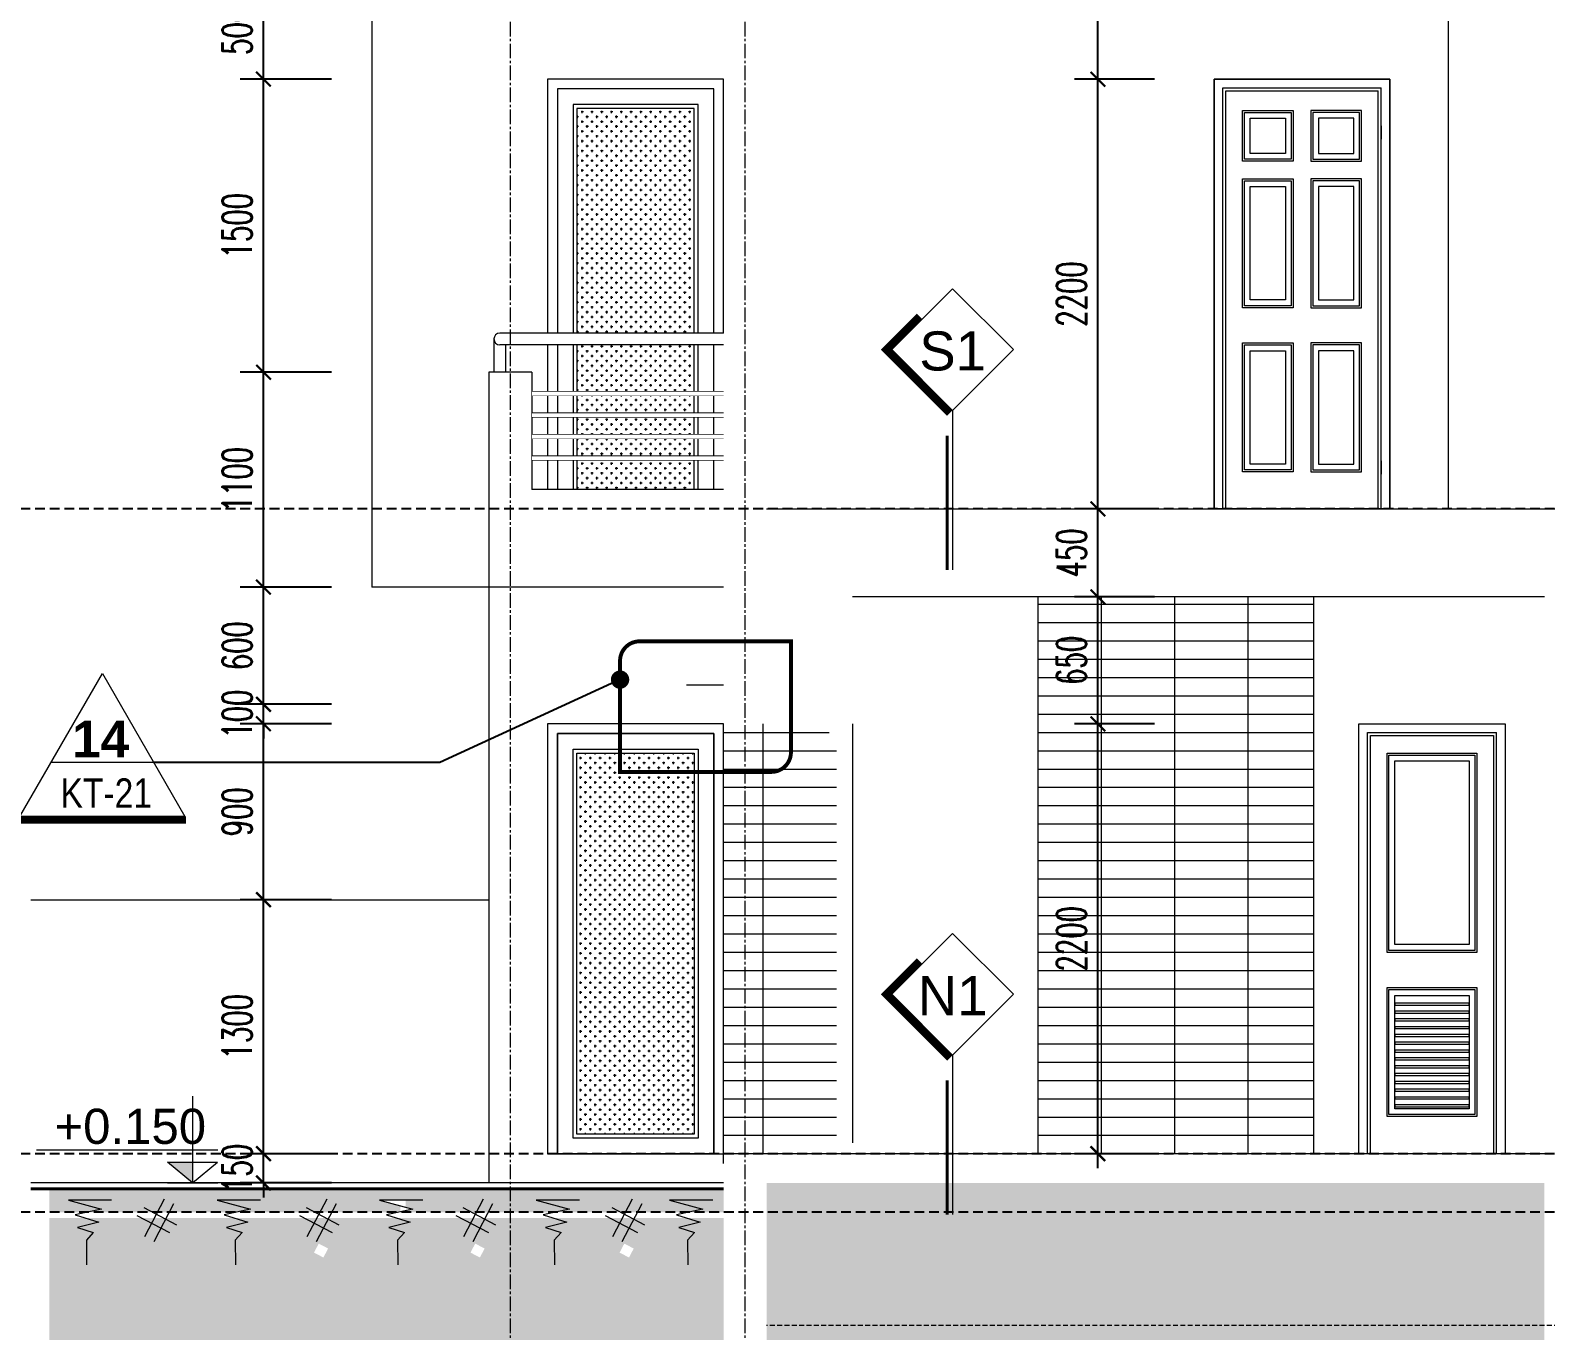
# Model space of a CAD drawing. Header units: millimetres. Extents: x -229618 to 2906, y -178063 to 96806.
# Drawn here: x -119216 to -111462, y -151711 to -145055 of the extents above; entities that cross this region are included whole.
import ezdxf
from ezdxf.enums import TextEntityAlignment as Align

# ---------------------------------------------------------------- set-up
doc = ezdxf.new("R2010")
doc.units = ezdxf.units.MM
doc.header["$LTSCALE"] = 200
doc.header["$MEASUREMENT"] = 0
doc.set_wipeout_variables(frame=1)
doc.header["$PDMODE"] = 3
doc.header["$PDSIZE"] = 50
for name, pattern in [('CENTER', [2, 1.25, -0.25, 0.25, -0.25]), ('CENTER2', [1.125, 0.75, -0.125, 0.125, -0.125]), ('DASHED2', [0.375, 0.25, -0.125])]:
    doc.linetypes.add(name, pattern=pattern)
doc.layers.get('0').update_dxf_attribs({"color": 95, "linetype": 'CONTINUOUS'})
doc.layers.get('DEFPOINTS').update_dxf_attribs({"linetype": 'CONTINUOUS'})
for name, color, linetype, lineweight in [('cat', 1, 'CONTINUOUS', 40), ('hatch', 250, 'CONTINUOUS', 5), ('khuat', 8, 'DASHED2', 15), ('nho', 252, 'CONTINUOUS', 15), ('thay', 7, 'CONTINUOUS', 18), ('tim', 18, 'CENTER2', 9)]:
    doc.layers.add(name, color=color, linetype=linetype, lineweight=lineweight)
for name, color, linetype in [('CUA', 145, 'CONTINUOUS'), ('DIM', 251, 'CONTINUOUS'), ('TEXT', 33, 'CONTINUOUS'), ('TRUC', 251, 'CENTER')]:
    doc.layers.add(name, color=color, linetype=linetype)
doc.styles.add('Aria H B iso', font='Vharialb_0.ttf')
doc.styles.add('Arial N   H iso', font='Vharialn_0.ttf')
doc.styles.add('Arial N  iso', font='vnarialn_0.ttf')
doc.styles.add('CHU HOA Day', font='Vharial_0.ttf')
doc.styles.add('Scale', font='vnsimli.shx', dxfattribs={"width": 0.65, "bigfont": 'bigfont.shx'})
doc.dimstyles.new('Scale', dxfattribs={"dimscale": 75, "dimtxt": 2, "dimasz": 1, "dimexe": 1.6, "dimexo": 0, "dimgap": 0.8, "dimtad": 1, "dimdec": 0, "dimzin": 0, "dimdsep": 46, "dimtxsty": 'Scale', "dimblk": 'ARCHTICK', "dimcen": 0.1, "dimdle": 1, "dimclrd": 256, "dimclre": 256, "dimclrt": 3, "dimadec": 0, "dimazin": 0, "dimtfac": 1, "dimtdec": 0, "dimtix": 1, "dimtmove": 2, "dimatfit": 3, "dimldrblk": 'ARCHTICK', "dimfxl": 0, "dimtolj": 1, "dimtzin": 0, "dimarcsym": 0})

# ---------------------------------------------------------------- blocks, each defined once
blk = doc.blocks.new('Dw')
for p, q in [((45, 0), (45, 2155)), ((705, 2155), (45, 2155)), ((705, 0), (705, 2155)), ((0, 0), (750, 0))]:
    blk.add_line(p, q)
for points in [[(750, 0), (750, 2200), (0, 2200), (0, 0)], [(690, 0), (690, 2140), (60, 2140), (60, 0)], [(145, 2050), (145, 1030), (605, 1030), (605, 2050), (145, 2050)], [(145, 850), (145, 190), (605, 190), (605, 850), (145, 850)]]:
    blk.add_lwpolyline(points)
for points in [[(155, 2040), (155, 1040), (595, 1040), (595, 2040)], [(185, 2010), (185, 1070), (565, 1070), (565, 2010)], [(155, 840), (155, 200), (595, 200), (595, 840)], [(185, 810), (185, 230), (565, 230), (565, 810)], [(185, 770), (565, 770), (565, 760), (185, 760)], [(185, 730), (565, 730), (565, 720), (185, 720)], [(185, 690), (565, 690), (565, 680), (185, 680)], [(185, 650), (565, 650), (565, 640), (185, 640)], [(185, 610), (565, 610), (565, 600), (185, 600)], [(185, 570), (565, 570), (565, 560), (185, 560)], [(185, 530), (565, 530), (565, 520), (185, 520)], [(185, 490), (565, 490), (565, 480), (185, 480)], [(185, 450), (565, 450), (565, 440), (185, 440)], [(185, 410), (565, 410), (565, 400), (185, 400)], [(185, 370), (565, 370), (565, 360), (185, 360)], [(185, 330), (565, 330), (565, 320), (185, 320)], [(185, 290), (565, 290), (565, 280), (185, 280)], [(185, 250), (565, 250), (565, 240), (185, 240)]]:
    blk.add_lwpolyline(points, close=True)
at = {"const_width": 7.5}
for points in [[(45.2, 1891.9), (45.2, 1961.9)], [(45.2, 1220.2), (45.2, 1290.2)], [(45.2, 177.8), (45.2, 247.8)]]:
    blk.add_lwpolyline(points, dxfattribs=at)
blk = doc.blocks.new('D1')
for p, q in [((855, 2155), (45, 2155)), ((45, 0), (45, 2155)), ((60, 0), (60, 2140)), ((840, 2140), (60, 2140)), ((840, 0), (840, 2140)), ((855, 0), (855, 2155)), ((0, 0), (900, 0))]:
    blk.add_line(p, q)
for points in [[(900, 0), (900, 2200), (0, 2200), (0, 0)], [(405, 2040), (405, 1780), (145, 1780), (145, 2040), (405, 2040)], [(495, 2040), (495, 1780), (755, 1780), (755, 2040), (495, 2040)], [(405, 1690), (405, 1030), (145, 1030), (145, 1690), (405, 1690)], [(495, 1690), (495, 1030), (755, 1030), (755, 1690), (495, 1690)], [(45.2, 1220.2), (45.2, 1290.2)], [(405, 850), (405, 190), (145, 190), (145, 850), (405, 850)], [(495, 850), (495, 190), (755, 190), (755, 850), (495, 850)]]:
    blk.add_lwpolyline(points)
for points in [[(395, 2030), (395, 1790), (155, 1790), (155, 2030)], [(505, 2030), (505, 1790), (745, 1790), (745, 2030)], [(365, 2000), (365, 1820), (185, 1820), (185, 2000)], [(535, 2000), (535, 1820), (715, 1820), (715, 2000)], [(395, 1680), (395, 1040), (155, 1040), (155, 1680)], [(365, 1650), (365, 1070), (185, 1070), (185, 1650)], [(505, 1680), (505, 1040), (745, 1040), (745, 1680)], [(535, 1650), (535, 1070), (715, 1070), (715, 1650)], [(395, 840), (395, 200), (155, 200), (155, 840)], [(365, 810), (365, 230), (185, 230), (185, 810)], [(505, 840), (505, 200), (745, 200), (745, 840)], [(535, 810), (535, 230), (715, 230), (715, 810)]]:
    blk.add_lwpolyline(points, close=True)
at = {"const_width": 7.5}
for points in [[(45.2, 1891.9), (45.2, 1961.9)], [(45.2, 177.8), (45.2, 247.8)]]:
    blk.add_lwpolyline(points, dxfattribs=at)
blk = doc.blocks.new('_ArchTick')
at = {"color": 0, "linetype": 'ByBlock', "const_width": 0.15}
blk.add_lwpolyline([(-0.5, -0.5), (0.5, 0.5)], dxfattribs=at)
blk = doc.blocks.new('*D2468')
at = {"layer": 'DEFPOINTS', "color": 0, "linetype": 'Continuous'}
for p in [(-118022.7, -150804.9), (-117674.3, -150804.9), (-117674.3, -150954.9)]:
    blk.add_point(p, dxfattribs=at)
at = {"layer": 'DIM', "linetype": 'Continuous', "lineweight": -2}
for p, q in [((-118022.7, -150804.9), (-118022.7, -150729.9)), ((-117674.3, -150804.9), (-118142.7, -150804.9)), ((-118022.7, -150954.9), (-118022.7, -150804.9)), ((-117674.3, -150954.9), (-118142.7, -150954.9)), ((-118022.7, -150954.9), (-118022.7, -151029.9))]:
    blk.add_line(p, q, dxfattribs=at)
at = {"layer": 'DIM', "linetype": 'Continuous', "lineweight": -2, "xscale": 75, "yscale": 75, "zscale": 75}
for p, rotation in [((-118022.7, -150804.9), 270), ((-118022.7, -150954.9), 90)]:
    blk.add_blockref('_ArchTick', p, dxfattribs=dict(at, rotation=rotation))
at = {"layer": 'DIM', "color": 3, "linetype": 'Continuous', "insert": (-118157.7, -150879.9), "char_height": 150, "attachment_point": 5, "rotation": 90, "style": 'Scale'}
blk.add_mtext('\\A1;150', dxfattribs=at)
blk = doc.blocks.new('*D2469')
at = {"layer": 'DEFPOINTS', "color": 0, "linetype": 'Continuous'}
for p in [(-118022.7, -149504.9), (-117674.3, -149504.9), (-117674.3, -150804.9)]:
    blk.add_point(p, dxfattribs=at)
at = {"layer": 'DIM', "linetype": 'Continuous', "lineweight": -2}
for p, q in [((-118022.7, -150879.9), (-118022.7, -149429.9)), ((-117674.3, -149504.9), (-118142.7, -149504.9)), ((-117674.3, -150804.9), (-118142.7, -150804.9))]:
    blk.add_line(p, q, dxfattribs=at)
at = {"layer": 'DIM', "linetype": 'Continuous', "lineweight": -2, "xscale": 75, "yscale": 75, "zscale": 75}
for p, rotation in [((-118022.7, -149504.9), 90), ((-118022.7, -150804.9), 270)]:
    blk.add_blockref('_ArchTick', p, dxfattribs=dict(at, rotation=rotation))
at = {"layer": 'DIM', "color": 3, "linetype": 'Continuous', "insert": (-118157.7, -150154.9), "char_height": 150, "attachment_point": 5, "rotation": 90, "style": 'Scale'}
blk.add_mtext('\\A1;1300', dxfattribs=at)
blk = doc.blocks.new('*D2470')
at = {"layer": 'DEFPOINTS', "color": 0, "linetype": 'Continuous'}
for p in [(-118022.7, -148604.7), (-117674.3, -148604.7), (-117674.3, -149504.9)]:
    blk.add_point(p, dxfattribs=at)
at = {"layer": 'DIM', "linetype": 'Continuous', "lineweight": -2}
for p, q in [((-118022.7, -149579.9), (-118022.7, -148529.7)), ((-117674.3, -148604.7), (-118142.7, -148604.7)), ((-117674.3, -149504.9), (-118142.7, -149504.9))]:
    blk.add_line(p, q, dxfattribs=at)
at = {"layer": 'DIM', "linetype": 'Continuous', "lineweight": -2, "xscale": 75, "yscale": 75, "zscale": 75}
for p, rotation in [((-118022.7, -148604.7), 90), ((-118022.7, -149504.9), 270)]:
    blk.add_blockref('_ArchTick', p, dxfattribs=dict(at, rotation=rotation))
at = {"layer": 'DIM', "color": 3, "linetype": 'Continuous', "insert": (-118157.7, -149054.8), "char_height": 150, "attachment_point": 5, "rotation": 90, "style": 'Scale'}
blk.add_mtext('\\A1;900', dxfattribs=at)
blk = doc.blocks.new('*D2471')
at = {"layer": 'DEFPOINTS', "color": 0, "linetype": 'Continuous'}
for p in [(-118022.7, -148504.9), (-117674.3, -148504.9), (-117674.3, -148604.7)]:
    blk.add_point(p, dxfattribs=at)
at = {"layer": 'DIM', "linetype": 'Continuous', "lineweight": -2}
for p, q in [((-118022.7, -148504.9), (-118022.7, -148429.9)), ((-117674.3, -148504.9), (-118142.7, -148504.9)), ((-118022.7, -148604.7), (-118022.7, -148504.9)), ((-117674.3, -148604.7), (-118142.7, -148604.7)), ((-118022.7, -148604.7), (-118022.7, -148679.7))]:
    blk.add_line(p, q, dxfattribs=at)
at = {"layer": 'DIM', "linetype": 'Continuous', "lineweight": -2, "xscale": 75, "yscale": 75, "zscale": 75}
for p, rotation in [((-118022.7, -148504.9), 270), ((-118022.7, -148604.7), 90)]:
    blk.add_blockref('_ArchTick', p, dxfattribs=dict(at, rotation=rotation))
at = {"layer": 'DIM', "color": 3, "linetype": 'Continuous', "insert": (-118157.7, -148554.8), "char_height": 150, "attachment_point": 5, "rotation": 90, "style": 'Scale'}
blk.add_mtext('\\A1;100', dxfattribs=at)
blk = doc.blocks.new('*D2472')
at = {"layer": 'DEFPOINTS', "color": 0, "linetype": 'Continuous'}
for p in [(-118022.7, -147904.9), (-117674.3, -147904.9), (-117674.3, -148504.9)]:
    blk.add_point(p, dxfattribs=at)
at = {"layer": 'DIM', "linetype": 'Continuous', "lineweight": -2}
for p, q in [((-118022.7, -148579.9), (-118022.7, -147829.9)), ((-117674.3, -147904.9), (-118142.7, -147904.9)), ((-117674.3, -148504.9), (-118142.7, -148504.9))]:
    blk.add_line(p, q, dxfattribs=at)
at = {"layer": 'DIM', "linetype": 'Continuous', "lineweight": -2, "xscale": 75, "yscale": 75, "zscale": 75}
for p, rotation in [((-118022.7, -147904.9), 90), ((-118022.7, -148504.9), 270)]:
    blk.add_blockref('_ArchTick', p, dxfattribs=dict(at, rotation=rotation))
at = {"layer": 'DIM', "color": 3, "linetype": 'Continuous', "insert": (-118157.7, -148204.9), "char_height": 150, "attachment_point": 5, "rotation": 90, "style": 'Scale'}
blk.add_mtext('\\A1;600', dxfattribs=at)
blk = doc.blocks.new('*D2473')
at = {"layer": 'DEFPOINTS', "color": 0, "linetype": 'Continuous'}
for p in [(-118022.7, -146804.9), (-117674.3, -146804.9), (-117674.3, -147904.9)]:
    blk.add_point(p, dxfattribs=at)
at = {"layer": 'DIM', "linetype": 'Continuous', "lineweight": -2}
for p, q in [((-118022.7, -147979.9), (-118022.7, -146729.9)), ((-117674.3, -146804.9), (-118142.7, -146804.9)), ((-117674.3, -147904.9), (-118142.7, -147904.9))]:
    blk.add_line(p, q, dxfattribs=at)
at = {"layer": 'DIM', "linetype": 'Continuous', "lineweight": -2, "xscale": 75, "yscale": 75, "zscale": 75}
for p, rotation in [((-118022.7, -146804.9), 90), ((-118022.7, -147904.9), 270)]:
    blk.add_blockref('_ArchTick', p, dxfattribs=dict(at, rotation=rotation))
at = {"layer": 'DIM', "color": 3, "linetype": 'Continuous', "insert": (-118157.7, -147354.9), "char_height": 150, "attachment_point": 5, "rotation": 90, "style": 'Scale'}
blk.add_mtext('\\A1;1100', dxfattribs=at)
blk = doc.blocks.new('*D2474')
at = {"layer": 'DEFPOINTS', "color": 0, "linetype": 'Continuous'}
for p in [(-118022.7, -145304.9), (-117674.3, -145304.9), (-117674.3, -146804.9)]:
    blk.add_point(p, dxfattribs=at)
at = {"layer": 'DIM', "linetype": 'Continuous', "lineweight": -2}
for p, q in [((-117674.3, -145304.9), (-118142.7, -145304.9)), ((-118022.7, -146879.9), (-118022.7, -145229.9)), ((-117674.3, -146804.9), (-118142.7, -146804.9))]:
    blk.add_line(p, q, dxfattribs=at)
at = {"layer": 'DIM', "linetype": 'Continuous', "lineweight": -2, "xscale": 75, "yscale": 75, "zscale": 75}
for p, rotation in [((-118022.7, -145304.9), 90), ((-118022.7, -146804.9), 270)]:
    blk.add_blockref('_ArchTick', p, dxfattribs=dict(at, rotation=rotation))
at = {"layer": 'DIM', "color": 3, "linetype": 'Continuous', "insert": (-118157.7, -146054.9), "char_height": 150, "attachment_point": 5, "rotation": 90, "style": 'Scale'}
blk.add_mtext('\\A1;1500', dxfattribs=at)
blk = doc.blocks.new('*D2475')
at = {"layer": 'DEFPOINTS', "color": 0, "linetype": 'Continuous'}
for p in [(-118022.7, -144804.9), (-117674.3, -144804.9), (-117674.3, -145304.9)]:
    blk.add_point(p, dxfattribs=at)
at = {"layer": 'DIM', "linetype": 'Continuous', "lineweight": -2}
for p, q in [((-118022.7, -145379.9), (-118022.7, -144729.9)), ((-117674.3, -144804.9), (-118142.7, -144804.9)), ((-117674.3, -145304.9), (-118142.7, -145304.9))]:
    blk.add_line(p, q, dxfattribs=at)
at = {"layer": 'DIM', "linetype": 'Continuous', "lineweight": -2, "xscale": 75, "yscale": 75, "zscale": 75}
for p, rotation in [((-118022.7, -144804.9), 90), ((-118022.7, -145304.9), 270)]:
    blk.add_blockref('_ArchTick', p, dxfattribs=dict(at, rotation=rotation))
at = {"layer": 'DIM', "color": 3, "linetype": 'Continuous', "insert": (-118157.7, -145054.9), "char_height": 150, "attachment_point": 5, "rotation": 90, "style": 'Scale'}
blk.add_mtext('\\A1;500', dxfattribs=at)
blk = doc.blocks.new('*D2483')
at = {"layer": 'DEFPOINTS', "color": 0, "linetype": 'Continuous'}
for p in [(-113753.4, -148604.9), (-113463.6, -148604.9), (-113463.6, -150804.9)]:
    blk.add_point(p, dxfattribs=at)
at = {"layer": 'DIM', "linetype": 'Continuous', "lineweight": -2}
for p, q in [((-113753.4, -150879.9), (-113753.4, -148529.9)), ((-113463.6, -148604.9), (-113873.4, -148604.9)), ((-113463.6, -150804.9), (-113873.4, -150804.9))]:
    blk.add_line(p, q, dxfattribs=at)
at = {"layer": 'DIM', "linetype": 'Continuous', "lineweight": -2, "xscale": 75, "yscale": 75, "zscale": 75}
for p, rotation in [((-113753.4, -148604.9), 90), ((-113753.4, -150804.9), 270)]:
    blk.add_blockref('_ArchTick', p, dxfattribs=dict(at, rotation=rotation))
at = {"layer": 'DIM', "color": 3, "linetype": 'Continuous', "insert": (-113888.4, -149704.9), "char_height": 150, "attachment_point": 5, "rotation": 90, "style": 'Scale'}
blk.add_mtext('\\A1;2200', dxfattribs=at)
blk = doc.blocks.new('*D2484')
at = {"layer": 'DEFPOINTS', "color": 0, "linetype": 'Continuous'}
for p in [(-113753.4, -147954.9), (-113463.6, -147954.9), (-113463.6, -148604.9)]:
    blk.add_point(p, dxfattribs=at)
at = {"layer": 'DIM', "linetype": 'Continuous', "lineweight": -2}
for p, q in [((-113753.4, -148679.9), (-113753.4, -147879.9)), ((-113463.6, -147954.9), (-113873.4, -147954.9)), ((-113463.6, -148604.9), (-113873.4, -148604.9))]:
    blk.add_line(p, q, dxfattribs=at)
at = {"layer": 'DIM', "linetype": 'Continuous', "lineweight": -2, "xscale": 75, "yscale": 75, "zscale": 75}
for p, rotation in [((-113753.4, -147954.9), 90), ((-113753.4, -148604.9), 270)]:
    blk.add_blockref('_ArchTick', p, dxfattribs=dict(at, rotation=rotation))
at = {"layer": 'DIM', "color": 3, "linetype": 'Continuous', "insert": (-113888.4, -148279.9), "char_height": 150, "attachment_point": 5, "rotation": 90, "style": 'Scale'}
blk.add_mtext('\\A1;650', dxfattribs=at)
blk = doc.blocks.new('*D2485')
at = {"layer": 'DEFPOINTS', "color": 0, "linetype": 'Continuous'}
for p in [(-113753.4, -147504.9), (-113463.6, -147504.9), (-113463.6, -147954.9)]:
    blk.add_point(p, dxfattribs=at)
at = {"layer": 'DIM', "linetype": 'Continuous', "lineweight": -2}
for p, q in [((-113753.4, -148029.9), (-113753.4, -147429.9)), ((-113463.6, -147504.9), (-113873.4, -147504.9)), ((-113463.6, -147954.9), (-113873.4, -147954.9))]:
    blk.add_line(p, q, dxfattribs=at)
at = {"layer": 'DIM', "linetype": 'Continuous', "lineweight": -2, "xscale": 75, "yscale": 75, "zscale": 75}
for p, rotation in [((-113753.4, -147504.9), 90), ((-113753.4, -147954.9), 270)]:
    blk.add_blockref('_ArchTick', p, dxfattribs=dict(at, rotation=rotation))
at = {"layer": 'DIM', "color": 3, "linetype": 'Continuous', "insert": (-113888.4, -147729.9), "char_height": 150, "attachment_point": 5, "rotation": 90, "style": 'Scale'}
blk.add_mtext('\\A1;450', dxfattribs=at)
blk = doc.blocks.new('*D2486')
at = {"layer": 'DEFPOINTS', "color": 0, "linetype": 'Continuous'}
for p in [(-113753.4, -145304.9), (-113463.6, -145304.9), (-113463.6, -147504.9)]:
    blk.add_point(p, dxfattribs=at)
at = {"layer": 'DIM', "linetype": 'Continuous', "lineweight": -2}
for p, q in [((-113463.6, -145304.9), (-113873.4, -145304.9)), ((-113753.4, -147579.9), (-113753.4, -145229.9)), ((-113463.6, -147504.9), (-113873.4, -147504.9))]:
    blk.add_line(p, q, dxfattribs=at)
at = {"layer": 'DIM', "linetype": 'Continuous', "lineweight": -2, "xscale": 75, "yscale": 75, "zscale": 75}
for p, rotation in [((-113753.4, -145304.9), 90), ((-113753.4, -147504.9), 270)]:
    blk.add_blockref('_ArchTick', p, dxfattribs=dict(at, rotation=rotation))
at = {"layer": 'DIM', "color": 3, "linetype": 'Continuous', "insert": (-113888.4, -146404.9), "char_height": 150, "attachment_point": 5, "rotation": 90, "style": 'Scale'}
blk.add_mtext('\\A1;2200', dxfattribs=at)
blk = doc.blocks.new('*D2487')
at = {"layer": 'DEFPOINTS', "color": 0, "linetype": 'Continuous'}
for p in [(-113753.4, -144204.9), (-113463.6, -144204.9), (-113463.6, -145304.9)]:
    blk.add_point(p, dxfattribs=at)
at = {"layer": 'DIM', "linetype": 'Continuous', "lineweight": -2}
for p, q in [((-113753.4, -145379.9), (-113753.4, -144129.9)), ((-113463.6, -144204.9), (-113873.4, -144204.9)), ((-113463.6, -145304.9), (-113873.4, -145304.9))]:
    blk.add_line(p, q, dxfattribs=at)
at = {"layer": 'DIM', "linetype": 'Continuous', "lineweight": -2, "xscale": 75, "yscale": 75, "zscale": 75}
for p, rotation in [((-113753.4, -144204.9), 90), ((-113753.4, -145304.9), 270)]:
    blk.add_blockref('_ArchTick', p, dxfattribs=dict(at, rotation=rotation))
at = {"layer": 'DIM', "color": 3, "linetype": 'Continuous', "insert": (-113888.4, -144754.9), "char_height": 150, "attachment_point": 5, "rotation": 90, "style": 'Scale'}
blk.add_mtext('\\A1;1100', dxfattribs=at)
blk = doc.blocks.new('nendat')
at = {"layer": 'hatch', "linetype": 'Continuous'}
for p, q in [((-40.9, 77.9), (60.5, -115.2)), ((7.2, 103.2), (108.6, -90)), ((-56.8, -29.8), (110.3, 57.9)), ((-21.9, -70.2), (145.2, 17.5))]:
    blk.add_line(p, q, dxfattribs=at)
blk = doc.blocks.new('kyhieu1')
at = {"layer": 'cat', "ltscale": 600}
blk.add_line((27.5, -131), (27.5, -816.6), dxfattribs=at)
at = {"color": 15, "linetype": 'Continuous'}
blk.add_wipeout([(0, 0), (311.1, 311.1), (0, 622.3), (-311.1, 311.1)], dxfattribs=at).dxf.layer = 'thay'
at = {"linetype": 'Continuous'}
blk.add_wipeout([(0, 622.3), (-311.1, 311.1), (0, 0), (311.1, 311.1)], dxfattribs=at).dxf.layer = 'DIM'
at = {"layer": 'thay', "ltscale": 600}
blk.add_line((0, 0), (0, -816.6), dxfattribs=at)
at = {"layer": 'thay', "color": 15, "linetype": 'Continuous'}
blk.add_lwpolyline([(0, 0), (311.1, 311.1), (0, 622.3), (-311.1, 311.1)], close=True, dxfattribs=at)
at = {"layer": 'thay', "color": 1, "linetype": 'Continuous', "const_width": 40}
blk.add_lwpolyline([(14.1, -14.1), (339.4, 311.1), (169.7, 480.8)], dxfattribs=at)
at = {"layer": 'TEXT', "style": 'CHU HOA Day'}
blk.add_attdef('N1', text='', height=200, dxfattribs=at).set_placement((0, 304.1), align=Align.MIDDLE)
blk = doc.blocks.new('ct')
at = {"layer": 'thay', "ltscale": 600}
blk.add_line((8891, 0), (-8891, 0), dxfattribs=at)
blk.add_lwpolyline([(0, 15400), (14294, -9358), (-14294, -9358)], close=True, dxfattribs=at)
at = {"layer": 'thay', "color": 1, "ltscale": 600, "const_width": 1270}
blk.add_lwpolyline([(-14464, -9993), (14464, -9993)], dxfattribs=at)
at = {"layer": 'TEXT'}
for tag, height, style, p in [('01', 6350, 'Aria H B iso', (238, 862)), ('KT-00', 5080, 'Arial N   H iso', (96, -7856))]:
    blk.add_attdef(tag, text='', height=height, dxfattribs=dict(at, style=style)).set_placement(p, align=Align.CENTER)
blk = doc.blocks.new('cao do')
at = {"layer": 'thay'}
for p, q in [((0, 444.6), (0, 0)), ((798.2, 170.2), (-128.3, 170.2)), ((0, 0), (-127.9, 106.1)), ((127.9, 106.1), (-127.9, 106.1)), ((0, 0), (127.9, 106.1))]:
    blk.add_line(p, q, dxfattribs=at)
at = {"layer": 'thay', "ltscale": 600}
blk.add_line((128.3, 0), (-128.3, 0), dxfattribs=at)
at = {"layer": 'thay', "color": 150, "ltscale": 600}
blk.add_solid([(0, 0), (0, 106.1), (127.9, 106.1)], dxfattribs=at)
at = {"layer": 'TEXT', "style": 'Arial N  iso'}
blk.add_attdef('%%P0.000', text='', height=200, dxfattribs=at).set_placement((69.5, 290), align=Align.MIDDLE_LEFT)

msp = doc.modelspace()

# ---------------------------------------------------------------- hatches: boundary and pattern name
at = {"layer": 'hatch', "linetype": 'Continuous'}
h = msp.add_hatch(dxfattribs=at)
h.set_pattern_fill('CROSS', color=256, scale=100, style=0)
h.set_pattern_definition([(180, (-24735.403, -147022.571), (-25, 25), [12.5, -37.5]), (90, (-24741.653, -147028.821), (25, 25), [12.5, -37.5])])
h.paths.add_polyline_path([(-116418.9, -146664.9), (-115818.9, -146664.9), (-115818.9, -147404.9), (-116418.9, -147404.9)])
h.paths.add_polyline_path([(-116418.9, -145454.9), (-115818.9, -145454.9), (-115818.9, -146604.9), (-116418.9, -146604.9)])
h = msp.add_hatch(dxfattribs=at)
h.set_pattern_fill('GRATE', color=256, scale=3000, style=0)
h.set_pattern_definition([(180, (-113360.4, -150804.865), (0, 93.75), []), (90, (-113360.4, -150804.86), (375, 2e-14), [])])
h.paths.add_polyline_path([(-112648.9, -147954.9), (-112648.9, -150804.9), (-114058.9, -150804.9), (-114058.9, -147954.9)])
h = msp.add_hatch(dxfattribs=at)
h.set_pattern_fill('GRATE', color=256, scale=3000, style=0)
h.set_pattern_definition([(180, (-115091.4, -150804.865), (0, 93.75), []), (90, (-115091.4, -150804.86), (375, 2e-14), [])])
h.paths.add_polyline_path([(-115558.9, -148604.9), (-115128.9, -148604.9), (-115128.9, -148659.9), (-115091.4, -148659.9), (-115091.4, -150749.9), (-115128.9, -150749.9), (-115128.9, -150804.9), (-115558.9, -150804.9)])
h.paths.add_polyline_path([(-115668.9, -148604.9), (-115558.9, -148604.9), (-115558.9, -150804.9), (-115668.9, -150804.9)])
h = msp.add_hatch(dxfattribs=at)
h.set_pattern_fill('CROSS', color=256, scale=100, style=0)
h.set_pattern_definition([(180, (-115818.904, -150704.865), (-25, 25), [12.5, -37.5]), (90, (-115825.154, -150711.115), (25, 25), [12.5, -37.5])])
h.paths.add_polyline_path([(-115818.9, -150704.9), (-116418.9, -150704.9), (-116418.9, -148754.9), (-115818.9, -148754.9)])
at = {"layer": 'nho', "linetype": 'Continuous'}
h = msp.add_hatch(dxfattribs=at)
h.set_pattern_fill('AR-CONC', color=256, scale=50, style=0)
h.set_pattern_definition([(130, (-95441.57, -152274.86), (-358.63, -31.376), [37.5, -412.5]), (185, (-95441.57, -152274.86), (69.3757, 376.096), [30, -330]), (79.5486, (-95471.46, -152277.48), (-289.2547, 344.7198), [31.87, -350.571]), (133.8158, (-95441.57, -152174.86), (-533.6205, -82.7595), [56.25, -618.75]), (83.3644, (-95486.04, -152181.76), (-467.331, 487.059), [47.805, -525.856]), (188.8158, (-95441.57, -152174.86), (-467.331, 487.059), [45, -495]), (159, (-95491.57, -152199.86), (-298.4535, -201.3094), [37.5, -412.5]), (214, (-95491.57, -152199.86), (-121.6577, 362.575), [30, -330]), (108.5486, (-95516.44, -152216.64), (-420.1113, 161.2652), [31.87, -350.571]), (142.5, (-95441.57, -152274.86), (-6.0799, 166.4469), [0, -326, 0, -335, 0, -331.25]), (172.5, (-95441.57, -152274.86), (-131.5348, 197.2059), [0, -191, 0, -318.5, 0, -126.25]), (212.5, (-95330.07, -152274.86), (-266.9112, -11.27744), [0, -125, 0, -390, 0, -517.5]), (222.5, (-95280.07, -152274.86), (-291.593, 50.0525), [0, -162.5, 0, -259, 0, -367.5])])
h.paths.add_polyline_path([(-116758.9, -150984.9), (-115668.9, -150984.9), (-115668.9, -151104.9), (-116758.9, -151104.9)])
h.paths.add_polyline_path([(-117295.8, -150984.9), (-116758.9, -150984.9), (-116758.9, -151104.9), (-117295.8, -151104.9), (-117295.8, -151096.7), (-117258.5, -151088.3), (-117295.8, -151078.4)])
h.paths.add_polyline_path([(-117323.3, -150984.9), (-117295.8, -150984.9), (-117295.8, -151043.2), (-117323.3, -151043.2)])
h.paths.add_polyline_path([(-119118.9, -150984.9), (-117323.3, -150984.9), (-117323.3, -151043.2), (-117428.4, -151043.2), (-117323.3, -151071.1), (-117323.3, -151102.8), (-117332.3, -151104.9), (-119118.9, -151104.9), (-119118.9, -151084.9)])
h.paths.add_polyline_path([(-116963.6, -151311.2), (-116915.5, -151336.5), (-116891.3, -151290.4), (-116939.4, -151265.2)], flags=16)
h.paths.add_polyline_path([(-117740.1, -151265.2), (-117764.3, -151311.2), (-117716.2, -151336.5), (-117692, -151290.4)], flags=16)
h.paths.add_polyline_path([(-116758.9, -151134.9), (-115668.9, -151134.9), (-115668.9, -152274.9), (-116758.9, -152274.9)])
h.paths.add_polyline_path([(-116128.4, -151290.4), (-116176.5, -151265.2), (-116200.6, -151311.2), (-116152.5, -151336.5)], flags=16)
h.paths.add_polyline_path([(-122260.7, -151584.9), (-119338.9, -151584.9), (-119338.9, -152274.9), (-122260.7, -152274.9)])
h.paths.add_polyline_path([(-119969.3, -151740.4), (-120017.4, -151715.2), (-120041.6, -151761.2), (-119993.5, -151786.5)], flags=16)
h.paths.add_polyline_path([(-120803, -151715.2), (-120827.2, -151761.2), (-120779.1, -151786.5), (-120754.9, -151740.4)], flags=16)
h.paths.add_polyline_path([(-121672.2, -151715.2), (-121696.4, -151761.2), (-121648.3, -151786.5), (-121624.1, -151740.4)], flags=16)
h.paths.add_polyline_path([(-103558.9, -151584.9), (-99558.9, -151584.9), (-99558.9, -151684.9), (-99558.9, -152274.9), (-103558.9, -152274.9)])
h.paths.add_polyline_path([(-99338.9, -151684.9), (-99338.9, -151634.9), (-95441.6, -151634.9), (-95441.6, -152274.9), (-99338.9, -152274.9)])
h.paths.add_polyline_path([(-104948.9, -151684.9), (-104948.9, -151584.9), (-103558.9, -151584.9), (-103558.9, -152274.9), (-104948.9, -152274.9)])
h.paths.add_polyline_path([(-108958.9, -151684.9), (-105168.9, -151684.9), (-105168.9, -152274.9), (-108958.9, -152274.9)])
h.paths.add_polyline_path([(-111248.9, -151684.9), (-108958.9, -151684.9), (-108958.9, -152274.9), (-111248.9, -152274.9)])
h.paths.add_polyline_path([(-115448.9, -151684.9), (-111468.9, -151684.9), (-111468.9, -152274.9), (-115448.9, -152274.9)])
h.paths.add_polyline_path([(-117782.7, -151033.4), (-117782.7, -150726.3), (-118007.7, -150726.3), (-118007.7, -151033.4)], flags=9)
h.paths.add_polyline_path([(-119118.9, -152274.9), (-119118.9, -151134.9), (-116758.9, -151134.9), (-116758.9, -152274.9)])
h = msp.add_hatch(dxfattribs=at)
h.set_pattern_fill('AR-SAND', color=256, scale=25, style=0)
h.set_pattern_definition([(142.5, (-48462.475, -151634.865), (1.574834, 48.170594), [0, -38, 0, -42.5, 0, -40.625]), (172.5, (-48462.475, -151634.865), (-44.24442, 70.55365), [0, -20.5, 0, -34.25, 0, -13.125]), (212.5, (-48431.725, -151634.865), (-77.853547, 0.141476), [0, -12.5, 0, -45, 0, -58.75]), (222.5, (-48431.725, -151634.865), (-75.153165, 21.94189), [0, -6.25, 0, -29.5, 0, -33.75])])
h.paths.add_polyline_path([(-115448.9, -151104.9), (-111468.9, -151104.9), (-111468.9, -151634.9), (-115448.9, -151634.9)])
h.paths.add_polyline_path([(-115448.9, -151634.9), (-111468.9, -151634.9), (-111468.9, -151684.9), (-115448.9, -151684.9)])
h.paths.add_polyline_path([(-111248.9, -151634.9), (-108958.9, -151634.9), (-108958.9, -151684.9), (-111248.9, -151684.9)])
h.paths.add_polyline_path([(-108958.9, -151634.9), (-105168.9, -151634.9), (-105168.9, -151684.9), (-108958.9, -151684.9)])
h.paths.add_polyline_path([(-115448.9, -150954.9), (-111468.9, -150954.9), (-111468.9, -151104.9), (-115448.9, -151104.9)])

# ---------------------------------------------------------------- linework, layer by layer
at = {"layer": 'cat', "linetype": 'Continuous'}
msp.add_line((-115668.9, -150984.9), (-119213.9, -150984.9), dxfattribs=at)
at = {"layer": 'hatch', "color": 251, "linetype": 'DASHED2', "ltscale": 0.5}
msp.add_line((-105168.9, -151684.9), (-115448.9, -151684.9), dxfattribs=at)
at = {"layer": 'hatch', "linetype": 'Continuous'}
for points in [[(-115818.9, -146604.9), (-115818.9, -145454.9), (-116418.9, -145454.9), (-116418.9, -146604.9)], [(-116418.9, -146664.9), (-116418.9, -147404.9)], [(-115818.9, -147404.9), (-115818.9, -146664.9)]]:
    msp.add_lwpolyline(points, dxfattribs=at)
msp.add_lwpolyline([(-115818.9, -150704.9), (-116418.9, -150704.9), (-116418.9, -148754.9), (-115818.9, -148754.9)], close=True, dxfattribs=at)
at = {"layer": 'khuat', "color": 5, "ltscale": 2, "const_width": 20}
msp.add_lwpolyline([(-115323.9, -148182.5), (-116098.3, -148182.5, 0.414214), (-116198.3, -148282.5), (-116198.3, -148850.8), (-115423.9, -148850.8, 0.414214), (-115323.9, -148750.8)], format="xyb", close=True, dxfattribs=at)
at = {"layer": 'nho', "linetype": 'Continuous'}
for p, q in [((-116843.9, -146634.9), (-116843.9, -146804.9)), ((-116783.9, -146664.9), (-116783.9, -146804.9)), ((-115668.9, -146904.9), (-116648.9, -146904.9)), ((-115668.9, -146924.9), (-116648.9, -146924.9)), ((-115668.9, -147014.9), (-116648.9, -147014.9)), ((-115668.9, -147034.9), (-116648.9, -147034.9)), ((-115668.9, -147124.9), (-116648.9, -147124.9)), ((-115668.9, -147144.9), (-116648.9, -147144.9)), ((-115668.9, -147234.9), (-116648.9, -147234.9)), ((-115668.9, -147254.9), (-116648.9, -147254.9))]:
    msp.add_line(p, q, dxfattribs=at)
for points in [[(-115718.9, -146604.9), (-115718.9, -145354.9), (-116518.9, -145354.9), (-116518.9, -146604.9)], [(-115718.9, -146604.9), (-115718.9, -145354.9), (-116518.9, -145354.9), (-116518.9, -146604.9)], [(-115798.9, -146604.9), (-115798.9, -145434.9), (-116438.9, -145434.9), (-116438.9, -146604.9)], [(-116518.9, -146664.9), (-116518.9, -146804.9)], [(-116518.9, -146664.9), (-116518.9, -147404.9)], [(-116438.9, -146664.9), (-116438.9, -147404.9)], [(-115798.9, -147404.9), (-115798.9, -146664.9)], [(-115718.9, -146804.9), (-115718.9, -146664.9)], [(-115718.9, -147404.9), (-115718.9, -146664.9)], [(-115718.9, -150804.9), (-115718.9, -148654.9), (-116518.9, -148654.9), (-116518.9, -150804.9)], [(-118800, -151043.2), (-119021.2, -151043.2), (-118851.4, -151088.3), (-118985.9, -151118.5), (-118864.9, -151156.2), (-118973.9, -151182.2), (-118893.8, -151207.7), (-118929, -151247.7), (-118928, -151374.7)], [(-118038.6, -151043.2), (-118259.8, -151043.2), (-118090, -151088.3), (-118224.5, -151118.5), (-118103.5, -151156.2), (-118212.5, -151182.2), (-118132.4, -151207.7), (-118167.6, -151247.7), (-118166.6, -151374.7)], [(-117207.1, -151043.2), (-117428.4, -151043.2), (-117258.5, -151088.3), (-117393, -151118.5), (-117272.1, -151156.2), (-117381, -151182.2), (-117300.9, -151207.7), (-117336.2, -151247.7), (-117335.1, -151374.7)], [(-116406.4, -151043.2), (-116627.7, -151043.2), (-116457.8, -151088.3), (-116592.3, -151118.5), (-116471.4, -151156.2), (-116580.3, -151182.2), (-116500.2, -151207.7), (-116535.5, -151247.7), (-116534.4, -151374.7)], [(-115724.1, -151043.2), (-115945.3, -151043.2), (-115775.5, -151088.3), (-115910, -151118.5), (-115789, -151156.2), (-115898, -151182.2), (-115817.9, -151207.7), (-115853.1, -151247.7), (-115852.1, -151374.7)]]:
    msp.add_lwpolyline(points, dxfattribs=at)
for points in [[(-115718.9, -150804.9), (-116518.9, -150804.9), (-116518.9, -148654.9), (-115718.9, -148654.9)], [(-115798.9, -150724.9), (-116438.9, -150724.9), (-116438.9, -148734.9), (-115798.9, -148734.9)]]:
    msp.add_lwpolyline(points, close=True, dxfattribs=at)
at = {"layer": 'thay', "linetype": 'Continuous'}
for p, q in [((-117468.9, -141484.9), (-117468.9, -147904.9)), ((-111958.9, -147504.9), (-111958.9, -144354.9)), ((-115668.9, -146604.9), (-116813.9, -146604.9)), ((-115668.9, -146664.9), (-116813.9, -146664.9)), ((-116868.9, -146804.9), (-116868.9, -150954.9)), ((-116648.9, -146804.9), (-116868.9, -146804.9)), ((-116648.9, -146804.9), (-116648.9, -147404.9)), ((-115668.9, -147404.9), (-116648.9, -147404.9)), ((-115668.9, -147904.9), (-117468.9, -147904.9)), ((-111468.9, -147954.9), (-115008.9, -147954.9)), ((-114058.9, -150804.9), (-114058.9, -147954.9)), ((-112648.9, -150804.9), (-112648.9, -147954.9)), ((-116568.9, -148604.9), (-116568.9, -150804.9)), ((-115668.9, -148604.9), (-116568.9, -148604.9)), ((-115668.9, -150854.9), (-115668.9, -148604.9)), ((-115008.9, -148604.9), (-115008.9, -150749.9)), ((-119213.9, -149504.9), (-116868.9, -149504.9)), ((-116568.9, -150804.9), (-115668.9, -150804.9)), ((-111468.9, -150804.9), (-115668.9, -150804.9)), ((-115668.9, -150954.9), (-119213.9, -150954.9)), ((-115668.9, -150954.9), (-119213.9, -150954.9))]:
    msp.add_line(p, q, dxfattribs=at)
at = {"layer": 'thay'}
msp.add_line((-115858.9, -148404.9), (-115668.9, -148404.9), dxfattribs=at)
at = {"layer": 'thay', "linetype": 'Continuous'}
for points in [[(-115668.9, -146604.9), (-115668.9, -145304.9), (-116568.9, -145304.9), (-116568.9, -146604.9)], [(-116568.9, -146664.9), (-116568.9, -147404.9)], [(-115448.9, -147504.9), (-111358.9, -147504.9)]]:
    msp.add_lwpolyline(points, dxfattribs=at)
for points in [[(-112258.9, -145304.9), (-113158.9, -145304.9), (-113158.9, -147504.9), (-112258.9, -147504.9)], [(-112418.9, -148604.9), (-111668.9, -148604.9), (-111668.9, -150804.9), (-112418.9, -150804.9)]]:
    msp.add_lwpolyline(points, close=True, dxfattribs=at)
msp.add_arc((-116813.9, -146634.9), 30, 90, 270, dxfattribs=at)
at = {"layer": 'tim', "ltscale": 0.5}
for p, q in [((-116758.9, -153410.8), (-116758.9, -139012)), ((-115558.9, -153410.8), (-115558.9, -139012))]:
    msp.add_line(p, q, dxfattribs=at)
at = {"layer": 'TRUC', "linetype": 'DASHED2'}
for p, q in [((-95441.6, -147504.9), (-122218.1, -147504.9)), ((-95441.6, -150804.9), (-122218.1, -150804.9)), ((-95441.6, -151104.9), (-122218.1, -151104.9))]:
    msp.add_line(p, q, dxfattribs=at)

# ---------------------------------------------------------------- block references
at = {"layer": 'CUA'}
ref = msp.add_blockref('ct', (-118847.1, -148802), dxfattribs=dict(at, xscale=0.02952755894511938, yscale=0.02952755894511938, zscale=0.02952755905511719))
ref.add_attrib('KT-00', 'kt-21', dxfattribs={"layer": 'TEXT', "height": 150, "style": 'Arial N   H iso'}).set_placement((-118827.3, -149034), align=Align.CENTER)
ref.add_attrib('01', '14', dxfattribs={"layer": 'TEXT', "height": 187.5, "style": 'Aria H B iso'}).set_placement((-118855.9, -148776.6), align=Align.CENTER)
at = {"layer": 'hatch', "linetype": 'Continuous', "xscale": -1}
for name, p in [('D1', (-112258.9, -147504.9)), ('Dw', (-111668.9, -150804.9)), ('nendat', (-118523.5, -151140.4)), ('nendat', (-117692, -151140.4)), ('nendat', (-116891.3, -151140.4)), ('nendat', (-116128.4, -151140.4))]:
    msp.add_blockref(name, p, dxfattribs=at)
at = {"layer": 'thay', "linetype": 'Continuous'}
ref = msp.add_blockref('cao do', (-118385.3, -150954.9), dxfattribs=dict(at, xscale=-1))
ref.add_attrib('%%P0.000', '+0.150', dxfattribs={"layer": 'TEXT', "height": 180, "style": 'Arial N  iso'}).set_placement((-119092.4, -150664.9), align=Align.MIDDLE_LEFT)

# ---------------------------------------------------------------- dimensions: what is measured, and where the dimension line sits
at = {"layer": 'DIM', "linetype": 'Continuous'}
for base, p1, p2, picture, middle in [((-113753.4, -144204.9), (-113463.6, -145304.9), (-113463.6, -144204.9), '*D2487', (-113888.4, -144754.9)), ((-118022.7, -144804.9), (-117674.3, -145304.9), (-117674.3, -144804.9), '*D2475', (-118157.7, -145054.9)), ((-118022.7, -145304.9), (-117674.3, -146804.9), (-117674.3, -145304.9), '*D2474', (-118157.7, -146054.9)), ((-113753.4, -145304.9), (-113463.6, -147504.9), (-113463.6, -145304.9), '*D2486', (-113888.4, -146404.9)), ((-118022.7, -146804.9), (-117674.3, -147904.9), (-117674.3, -146804.9), '*D2473', (-118157.7, -147354.9)), ((-113753.4, -147504.9), (-113463.6, -147954.9), (-113463.6, -147504.9), '*D2485', (-113888.4, -147729.9)), ((-118022.7, -147904.9), (-117674.3, -148504.9), (-117674.3, -147904.9), '*D2472', (-118157.7, -148204.9)), ((-113753.4, -147954.9), (-113463.6, -148604.9), (-113463.6, -147954.9), '*D2484', (-113888.4, -148279.9)), ((-118022.7, -148504.9), (-117674.3, -148604.7), (-117674.3, -148504.9), '*D2471', (-118157.7, -148554.8)), ((-118022.7, -148604.7), (-117674.3, -149504.9), (-117674.3, -148604.7), '*D2470', (-118157.7, -149054.8)), ((-113753.4, -148604.9), (-113463.6, -150804.9), (-113463.6, -148604.9), '*D2483', (-113888.4, -149704.9)), ((-118022.7, -149504.9), (-117674.3, -150804.9), (-117674.3, -149504.9), '*D2469', (-118157.7, -150154.9)), ((-118022.7, -150804.9), (-117674.3, -150954.9), (-117674.3, -150804.9), '*D2468', (-118157.7, -150879.9))]:
    dim = msp.add_linear_dim(base=base, p1=p1, p2=p2, angle=90, dimstyle='Scale', override={"dimfxl": 70}, dxfattribs=at)
    dim.commit()
    dim.dimension.update_dxf_attribs({"geometry": picture, "text_midpoint": middle})

# ---------------------------------------------------------------- leaders
at = {"layer": 'DIM', "linetype": 'Continuous', "ltscale": 8}
msp.add_leader([(-116198.3, -148378.5), (-117120.5, -148802), (-118584.6, -148802)], dimstyle='Scale', override={"dimasz": 5, "dimldrblk": 'DotSmall'}, dxfattribs=at)

# ---------------------------------------------------------------- next in the draw order: block references
at = {"layer": 'DIM', "linetype": 'Continuous'}
ref = msp.add_blockref('kyhieu1', (-114496.5, -147000.1), dxfattribs=dict(at, xscale=-1))
ref.add_attrib('N1', 's1', dxfattribs={"layer": 'TEXT', "height": 200, "style": 'CHU HOA Day'}).set_placement((-114496.5, -146696), align=Align.MIDDLE)
ref = msp.add_blockref('kyhieu1', (-114496.5, -150300.1), dxfattribs=dict(at, xscale=-1))
ref.add_attrib('N1', 'n1', dxfattribs={"layer": 'TEXT', "height": 200, "style": 'CHU HOA Day'}).set_placement((-114496.5, -149996), align=Align.MIDDLE)

# ---------------------------------------------------------------- next in the draw order: wipeouts: each hides what was drawn before it
for points in [[(-116648.9, -146904.9), (-116648.9, -146924.9), (-115668.9, -146924.9), (-115668.9, -146904.9)], [(-116648.9, -147014.9), (-116648.9, -147034.9), (-115668.9, -147034.9), (-115668.9, -147014.9)], [(-116648.9, -147124.9), (-116648.9, -147144.9), (-115668.9, -147144.9), (-115668.9, -147124.9)], [(-116648.9, -147234.9), (-116648.9, -147254.9), (-115668.9, -147254.9), (-115668.9, -147234.9)]]:
    msp.add_wipeout(points).dxf.layer = 'nho'

doc.saveas('drawing.dxf')
